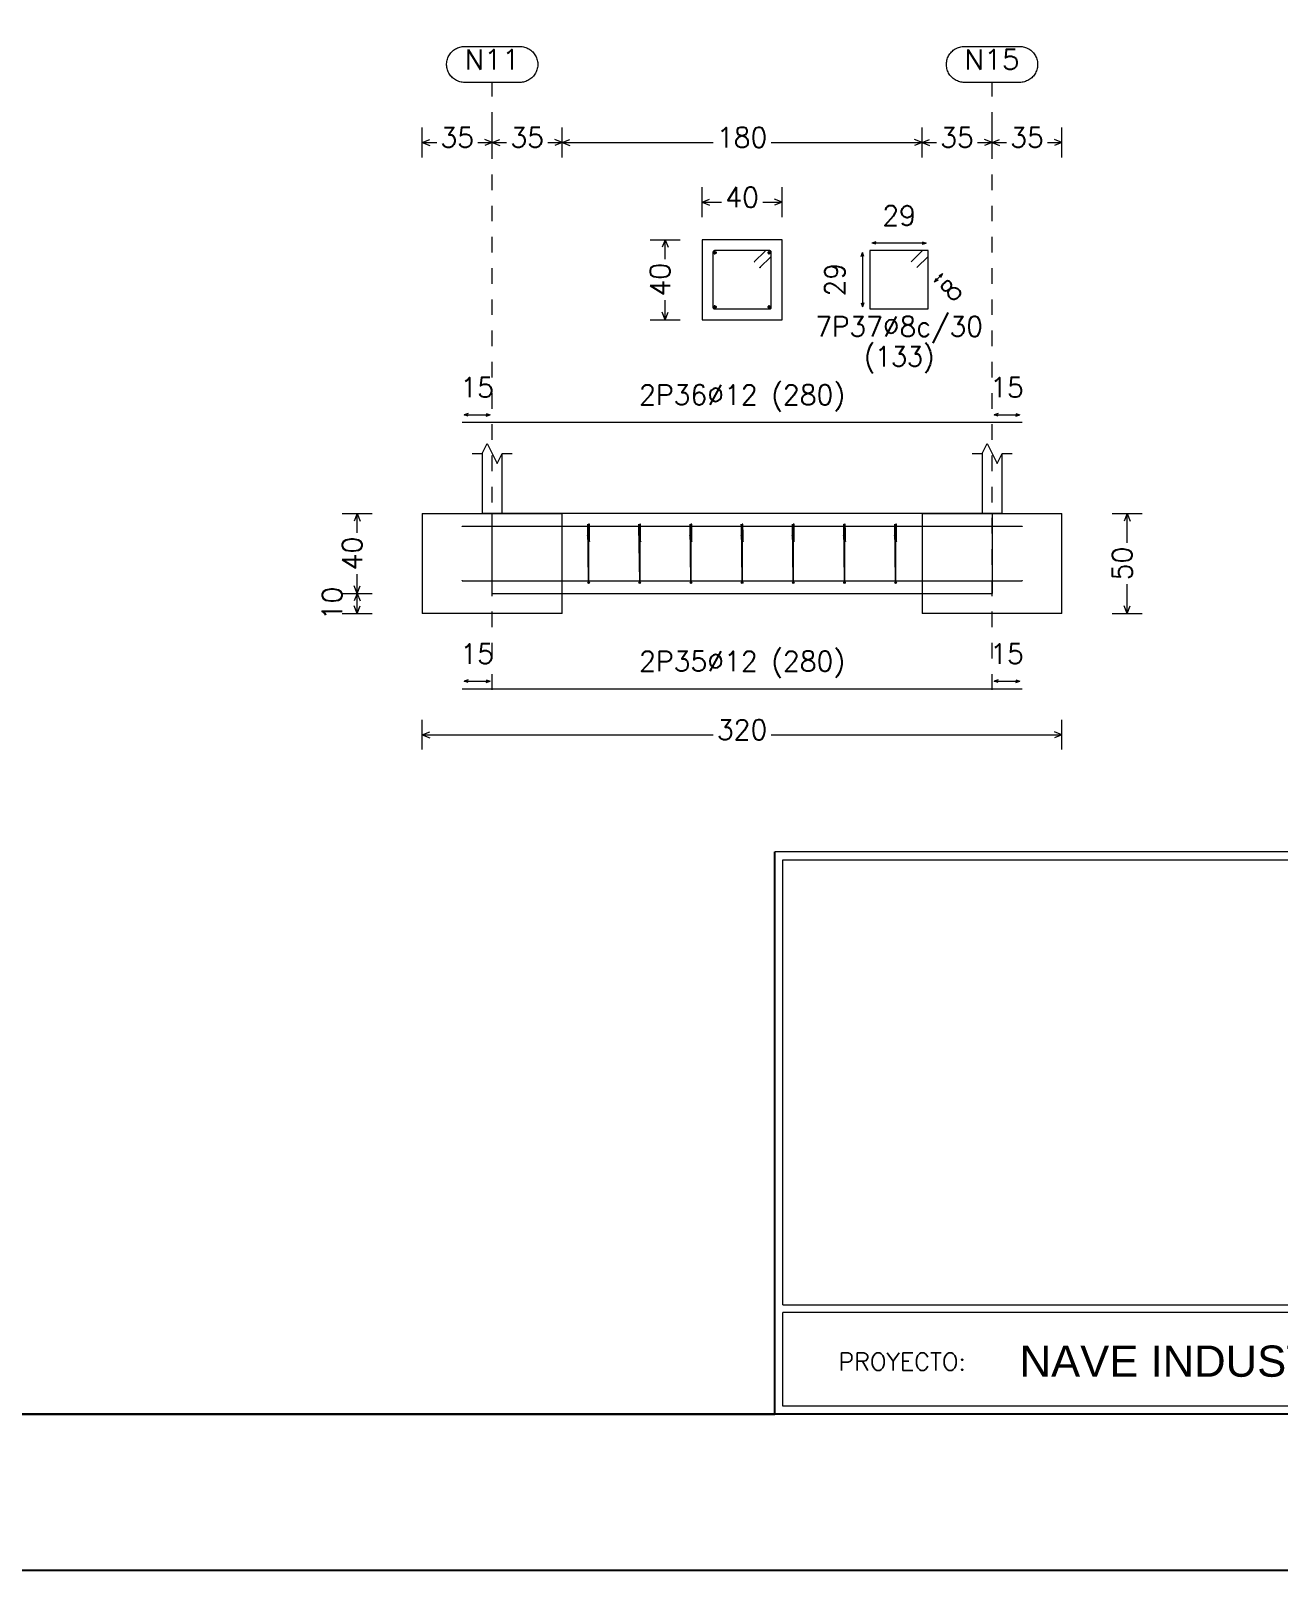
# Model space of a CAD drawing. Header units: inches. Extents: x 72863 to 72995, y 49095 to 49225.
# Drawn here: x 72925.27 to 72933.26, y 49127.89 to 49137.75 of the extents above; entities that cross this region are included whole.
import ezdxf
from ezdxf.enums import TextEntityAlignment as Align

# ---------------------------------------------------------------- set-up
doc = ezdxf.new("R2010")
doc.units = ezdxf.units.IN
doc.linetypes.add('CYPE_PUNTO', pattern=[0.075, 0, -0.075])
doc.layers.get('0').update_dxf_attribs({"lineweight": 15})
for name, color, linetype, lineweight in [('CIM_COTAS', 2, 'Continuous', 9), ('CIM_DIB_ARMADOS', 4, 'Continuous', 9), ('CIM_GEOMETRIA', 2, 'Continuous', 9), ('CIM_TXT_ARMADOS', 3, 'Continuous', 9)]:
    doc.layers.add(name, color=color, linetype=linetype, lineweight=lineweight)
doc.layers.add('VG', color=7, linetype='Continuous')
doc.styles.add('CYPETXT', font='romans__.ttf', dxfattribs={"height": 0.2})
doc.styles.get("Standard").update_dxf_attribs({"font": 'arial.ttf'})

# ---------------------------------------------------------------- blocks, each defined once
blk = doc.blocks.new('PLANTILLA')
for p, q in [((72903.7103, 49199.6112), (72885.7103, 49199.6112)), ((72885.7103, 49199.6112), (72885.7103, 49196.0112)), ((72885.7603, 49196.7112), (72885.7603, 49199.5612)), ((72885.7603, 49199.5612), (72894.6103, 49199.5612)), ((72885.7603, 49196.7112), (72894.6103, 49196.7112)), ((72885.7603, 49196.0612), (72885.7603, 49196.6612)), ((72894.6103, 49196.6612), (72885.7603, 49196.6612)), ((72894.6103, 49196.0612), (72885.7603, 49196.0612)), ((72885.7103, 49196.0112), (72903.7103, 49196.0112))]:
    blk.add_line(p, q)
at = {"layer": 'VG'}
for p, q in [((72903.7103, 49196.0112), (72864.7103, 49196.0112)), ((72862.7103, 49195.0112), (72904.7103, 49195.0112))]:
    blk.add_line(p, q, dxfattribs=at)
blk.add_lwpolyline([(72903.7103, 49199.5612), (72903.7103, 49223.7112), (72864.7103, 49223.7112), (72864.7103, 49196.0112), (72885.7103, 49196.0112), (72885.7103, 49199.6112)], dxfattribs=at)
at = {"insert": (72887.2761, 49196.4502), "char_height": 0.2, "attachment_point": 1}
blk.add_mtext_dynamic_manual_height_columns('NAVE INDUSTRIAL DEDICADA A LA IMPRENTA', width=6.85352, gutter_width=1, heights=[0], dxfattribs=at)
at = {"insert": (72886.1169, 49196.403), "char_height": 0.112043, "attachment_point": 1}
blk.add_mtext('{\\Fsimplex8|c0;PROYECTO:}', dxfattribs=at)

msp = doc.modelspace()

# ---------------------------------------------------------------- hatches: boundary and pattern name
at = {"layer": 'CIM_DIB_ARMADOS'}
h = msp.add_hatch(color=256, dxfattribs=at)
edge = h.paths.add_edge_path()
edge.add_arc((72929.8991, 49136.2729), 0.00102, 0, 360)
h = msp.add_hatch(color=256, dxfattribs=at)
edge = h.paths.add_edge_path()
edge.add_arc((72929.9362, 49136.2357), 0.00102, 0, 360)
h = msp.add_hatch(color=256, dxfattribs=at)
edge = h.paths.add_edge_path()
edge.add_arc((72928.0297, 49134.5789), 0.00102, 0, 360)
h = msp.add_hatch(color=256, dxfattribs=at)
edge = h.paths.add_edge_path()
edge.add_arc((72928.8331, 49134.5193), 0.00102, 0, 360)
h = msp.add_hatch(color=256, dxfattribs=at)
edge = h.paths.add_edge_path()
edge.add_arc((72929.1607, 49134.5193), 0.00102, 0, 360)
h = msp.add_hatch(color=256, dxfattribs=at)
edge = h.paths.add_edge_path()
edge.add_arc((72929.4884, 49134.5193), 0.00102, 0, 360)
h = msp.add_hatch(color=256, dxfattribs=at)
edge = h.paths.add_edge_path()
edge.add_arc((72929.8161, 49134.5193), 0.00102, 0, 360)
h = msp.add_hatch(color=256, dxfattribs=at)
edge = h.paths.add_edge_path()
edge.add_arc((72930.1438, 49134.5193), 0.00102, 0, 360)
h = msp.add_hatch(color=256, dxfattribs=at)
edge = h.paths.add_edge_path()
edge.add_arc((72930.4715, 49134.5193), 0.00102, 0, 360)
h = msp.add_hatch(color=256, dxfattribs=at)
edge = h.paths.add_edge_path()
edge.add_arc((72930.7991, 49134.5193), 0.00102, 0, 360)
h = msp.add_hatch(color=256, dxfattribs=at)
edge = h.paths.add_edge_path()
edge.add_arc((72931.6137, 49134.5789), 0.00102, 0, 360)
h = msp.add_hatch(color=256, dxfattribs=at)
edge = h.paths.add_edge_path()
edge.add_arc((72928.8443, 49134.4821), 0.00102, 0, 360)
h = msp.add_hatch(color=256, dxfattribs=at)
edge = h.paths.add_edge_path()
edge.add_arc((72929.172, 49134.4821), 0.00102, 0, 360)
h = msp.add_hatch(color=256, dxfattribs=at)
edge = h.paths.add_edge_path()
edge.add_arc((72929.4997, 49134.4821), 0.00102, 0, 360)
h = msp.add_hatch(color=256, dxfattribs=at)
edge = h.paths.add_edge_path()
edge.add_arc((72929.8274, 49134.4821), 0.00102, 0, 360)
h = msp.add_hatch(color=256, dxfattribs=at)
edge = h.paths.add_edge_path()
edge.add_arc((72930.155, 49134.4821), 0.00102, 0, 360)
h = msp.add_hatch(color=256, dxfattribs=at)
edge = h.paths.add_edge_path()
edge.add_arc((72930.4827, 49134.4821), 0.00102, 0, 360)
h = msp.add_hatch(color=256, dxfattribs=at)
edge = h.paths.add_edge_path()
edge.add_arc((72930.8104, 49134.4821), 0.00102, 0, 360)
h = msp.add_hatch(color=256, dxfattribs=at)
edge = h.paths.add_edge_path()
edge.add_arc((72928.0297, 49134.2307), 0.00102, 0, 360)
h = msp.add_hatch(color=256, dxfattribs=at)
edge = h.paths.add_edge_path()
edge.add_arc((72931.6137, 49134.2307), 0.00102, 0, 360)

# ---------------------------------------------------------------- linework, layer by layer
at = {"layer": 'CIM_COTAS', "linetype": 'CYPE_PUNTO'}
for p, q in [((72928.2217, 49133.5325), (72928.2217, 49137.4221)), ((72931.4217, 49133.5325), (72931.4217, 49137.4221))]:
    msp.add_line(p, q, dxfattribs=at)
at = {"layer": 'CIM_COTAS'}
for p, q in [((72927.7737, 49136.9421), (72927.7737, 49137.1341)), ((72927.7737, 49137.0381), (72927.8217, 49137.0573)), ((72928.2217, 49137.0381), (72928.1737, 49137.0573)), ((72928.2217, 49136.9421), (72928.2217, 49137.1341)), ((72928.2217, 49136.9421), (72928.2217, 49137.1341)), ((72928.2217, 49137.0381), (72928.2697, 49137.0573)), ((72928.6697, 49137.0381), (72928.6217, 49137.0573)), ((72928.6697, 49136.9421), (72928.6697, 49137.1341)), ((72928.6697, 49136.9421), (72928.6697, 49137.1341)), ((72928.6697, 49137.0381), (72928.7177, 49137.0573)), ((72930.9737, 49137.0381), (72930.9257, 49137.0573)), ((72930.9737, 49136.9421), (72930.9737, 49137.1341)), ((72930.9737, 49136.9421), (72930.9737, 49137.1341)), ((72930.9737, 49137.0381), (72931.0217, 49137.0573)), ((72931.4217, 49137.0381), (72931.3737, 49137.0573)), ((72931.4217, 49136.9421), (72931.4217, 49137.1341)), ((72931.4217, 49136.9421), (72931.4217, 49137.1341)), ((72931.4217, 49137.0381), (72931.4697, 49137.0573)), ((72931.8697, 49137.0381), (72931.8217, 49137.0573)), ((72931.8697, 49136.9421), (72931.8697, 49137.1341)), ((72927.7737, 49137.0381), (72927.8217, 49137.0189)), ((72927.7737, 49137.0381), (72927.8662, 49137.0381)), ((72928.1293, 49137.0381), (72928.2217, 49137.0381)), ((72928.2217, 49137.0381), (72928.1737, 49137.0189)), ((72928.2217, 49137.0381), (72928.2697, 49137.0189)), ((72928.2217, 49137.0381), (72928.3142, 49137.0381)), ((72928.5773, 49137.0381), (72928.6697, 49137.0381)), ((72928.6697, 49137.0381), (72928.6217, 49137.0189)), ((72928.6697, 49137.0381), (72928.7177, 49137.0189)), ((72928.6697, 49137.0381), (72929.6365, 49137.0381)), ((72930.007, 49137.0381), (72930.9737, 49137.0381)), ((72930.9737, 49137.0381), (72930.9257, 49137.0189)), ((72930.9737, 49137.0381), (72931.0217, 49137.0189)), ((72930.9737, 49137.0381), (72931.0662, 49137.0381)), ((72931.3293, 49137.0381), (72931.4217, 49137.0381)), ((72931.4217, 49137.0381), (72931.3737, 49137.0189)), ((72931.4217, 49137.0381), (72931.4697, 49137.0189)), ((72931.4217, 49137.0381), (72931.5142, 49137.0381)), ((72931.7773, 49137.0381), (72931.8697, 49137.0381)), ((72931.8697, 49137.0381), (72931.8217, 49137.0189)), ((72929.5657, 49136.5581), (72929.5657, 49136.7501)), ((72929.5657, 49136.6541), (72929.6137, 49136.6733)), ((72930.0777, 49136.6541), (72930.0297, 49136.6733)), ((72930.0777, 49136.5581), (72930.0777, 49136.7501)), ((72929.5657, 49136.6541), (72929.6137, 49136.6349)), ((72929.5657, 49136.6541), (72929.6902, 49136.6541)), ((72929.9533, 49136.6541), (72930.0777, 49136.6541)), ((72930.0777, 49136.6541), (72930.0297, 49136.6349)), ((72929.2321, 49136.4144), (72929.4241, 49136.4144)), ((72929.3281, 49136.4144), (72929.3089, 49136.3664)), ((72929.3281, 49136.4144), (72929.3473, 49136.3664)), ((72929.3281, 49136.2899), (72929.3281, 49136.4144)), ((72929.3281, 49135.9024), (72929.3281, 49136.0269)), ((72929.2321, 49135.9024), (72929.4241, 49135.9024)), ((72929.3281, 49135.9024), (72929.3089, 49135.9504)), ((72929.3281, 49135.9024), (72929.3473, 49135.9504)), ((72927.2611, 49134.6608), (72927.4531, 49134.6608)), ((72927.3571, 49134.6608), (72927.3379, 49134.6128)), ((72927.3571, 49134.6608), (72927.3763, 49134.6128)), ((72927.3571, 49134.5363), (72927.3571, 49134.6608)), ((72932.1904, 49134.6608), (72932.3824, 49134.6608)), ((72932.2864, 49134.6608), (72932.2672, 49134.6128)), ((72932.2864, 49134.6608), (72932.3056, 49134.6128)), ((72932.2864, 49134.4723), (72932.2864, 49134.6608)), ((72927.3571, 49134.1488), (72927.3379, 49134.1968)), ((72927.3571, 49134.1488), (72927.3571, 49134.2733)), ((72927.3571, 49134.1488), (72927.3763, 49134.1968)), ((72932.2864, 49134.0208), (72932.2864, 49134.2093)), ((72927.2611, 49134.1488), (72927.4531, 49134.1488)), ((72927.2611, 49134.1488), (72927.4531, 49134.1488)), ((72927.3571, 49134.1488), (72927.3379, 49134.1008)), ((72927.3571, 49134.1488), (72927.3763, 49134.1008)), ((72927.3571, 49134.0208), (72927.3571, 49134.1488)), ((72927.2611, 49134.0208), (72927.4531, 49134.0208)), ((72927.3571, 49134.0208), (72927.3379, 49134.0688)), ((72927.3571, 49134.0208), (72927.3763, 49134.0688)), ((72932.1904, 49134.0208), (72932.3824, 49134.0208)), ((72932.2864, 49134.0208), (72932.2672, 49134.0688)), ((72932.2864, 49134.0208), (72932.3056, 49134.0688)), ((72927.7737, 49133.1485), (72927.7737, 49133.3405)), ((72931.8697, 49133.1485), (72931.8697, 49133.3405)), ((72927.7737, 49133.2445), (72927.8217, 49133.2637)), ((72927.7737, 49133.2445), (72927.8217, 49133.2253)), ((72927.7737, 49133.2445), (72929.6365, 49133.2445)), ((72930.007, 49133.2445), (72931.8697, 49133.2445)), ((72931.8697, 49133.2445), (72931.8217, 49133.2637)), ((72931.8697, 49133.2445), (72931.8217, 49133.2253))]:
    msp.add_line(p, q, dxfattribs=at)
for points in [[(72928.3984, 49137.6525), (72928.4061, 49137.6522), (72928.4137, 49137.6514), (72928.4213, 49137.6501), (72928.4288, 49137.6484), (72928.4362, 49137.6461), (72928.4434, 49137.6433), (72928.4503, 49137.6401), (72928.4571, 49137.6364), (72928.4636, 49137.6322), (72928.4698, 49137.6277), (72928.4757, 49137.6227), (72928.4812, 49137.6173), (72928.4864, 49137.6116), (72928.4911, 49137.6056), (72928.4955, 49137.5992), (72928.4994, 49137.5926), (72928.5029, 49137.5857), (72928.5059, 49137.5787), (72928.5084, 49137.5714), (72928.5104, 49137.564), (72928.512, 49137.5564), (72928.513, 49137.5488), (72928.5135, 49137.5411), (72928.5135, 49137.5334), (72928.513, 49137.5257), (72928.512, 49137.5181), (72928.5104, 49137.5106), (72928.5084, 49137.5031), (72928.5059, 49137.4959), (72928.5029, 49137.4888), (72928.4994, 49137.4819), (72928.4955, 49137.4753), (72928.4911, 49137.4689), (72928.4864, 49137.4629), (72928.4812, 49137.4572), (72928.4757, 49137.4518), (72928.4698, 49137.4468), (72928.4636, 49137.4423), (72928.4571, 49137.4381), (72928.4503, 49137.4344), (72928.4434, 49137.4312), (72928.4362, 49137.4284), (72928.4288, 49137.4262), (72928.4213, 49137.4244), (72928.4137, 49137.4231), (72928.4061, 49137.4223), (72928.3984, 49137.4221), (72928.0451, 49137.4221), (72928.0374, 49137.4223), (72928.0297, 49137.4231), (72928.0222, 49137.4244), (72928.0147, 49137.4262), (72928.0073, 49137.4284), (72928.0001, 49137.4312), (72927.9931, 49137.4344), (72927.9864, 49137.4381), (72927.9799, 49137.4423), (72927.9737, 49137.4468), (72927.9678, 49137.4518), (72927.9623, 49137.4572), (72927.9571, 49137.4629), (72927.9524, 49137.4689), (72927.948, 49137.4753), (72927.9441, 49137.4819), (72927.9406, 49137.4888), (72927.9376, 49137.4959), (72927.9351, 49137.5031), (72927.933, 49137.5106), (72927.9315, 49137.5181), (72927.9305, 49137.5257), (72927.93, 49137.5334), (72927.93, 49137.5411), (72927.9305, 49137.5488), (72927.9315, 49137.5564), (72927.933, 49137.564), (72927.9351, 49137.5714), (72927.9376, 49137.5787), (72927.9406, 49137.5857), (72927.9441, 49137.5926), (72927.948, 49137.5992), (72927.9524, 49137.6056), (72927.9571, 49137.6116), (72927.9623, 49137.6173), (72927.9678, 49137.6227), (72927.9737, 49137.6277), (72927.9799, 49137.6322), (72927.9864, 49137.6364), (72927.9931, 49137.6401), (72928.0001, 49137.6433), (72928.0073, 49137.6461), (72928.0147, 49137.6484), (72928.0222, 49137.6501), (72928.0297, 49137.6514), (72928.0374, 49137.6522), (72928.0451, 49137.6525), (72928.3984, 49137.6525)], [(72931.5984, 49137.6525), (72931.6061, 49137.6522), (72931.6137, 49137.6514), (72931.6213, 49137.6501), (72931.6288, 49137.6484), (72931.6362, 49137.6461), (72931.6434, 49137.6433), (72931.6503, 49137.6401), (72931.6571, 49137.6364), (72931.6636, 49137.6322), (72931.6698, 49137.6277), (72931.6757, 49137.6227), (72931.6812, 49137.6173), (72931.6864, 49137.6116), (72931.6911, 49137.6056), (72931.6955, 49137.5992), (72931.6994, 49137.5926), (72931.7029, 49137.5857), (72931.7059, 49137.5787), (72931.7084, 49137.5714), (72931.7104, 49137.564), (72931.712, 49137.5564), (72931.713, 49137.5488), (72931.7135, 49137.5411), (72931.7135, 49137.5334), (72931.713, 49137.5257), (72931.712, 49137.5181), (72931.7104, 49137.5106), (72931.7084, 49137.5031), (72931.7059, 49137.4959), (72931.7029, 49137.4888), (72931.6994, 49137.4819), (72931.6955, 49137.4753), (72931.6911, 49137.4689), (72931.6864, 49137.4629), (72931.6812, 49137.4572), (72931.6757, 49137.4518), (72931.6698, 49137.4468), (72931.6636, 49137.4423), (72931.6571, 49137.4381), (72931.6503, 49137.4344), (72931.6434, 49137.4312), (72931.6362, 49137.4284), (72931.6288, 49137.4262), (72931.6213, 49137.4244), (72931.6137, 49137.4231), (72931.6061, 49137.4223), (72931.5984, 49137.4221), (72931.2451, 49137.4221), (72931.2374, 49137.4223), (72931.2297, 49137.4231), (72931.2222, 49137.4244), (72931.2147, 49137.4262), (72931.2073, 49137.4284), (72931.2001, 49137.4312), (72931.1931, 49137.4344), (72931.1864, 49137.4381), (72931.1799, 49137.4423), (72931.1737, 49137.4468), (72931.1678, 49137.4518), (72931.1623, 49137.4572), (72931.1571, 49137.4629), (72931.1524, 49137.4689), (72931.148, 49137.4753), (72931.1441, 49137.4819), (72931.1406, 49137.4888), (72931.1376, 49137.4959), (72931.1351, 49137.5031), (72931.133, 49137.5106), (72931.1315, 49137.5181), (72931.1305, 49137.5257), (72931.13, 49137.5334), (72931.13, 49137.5411), (72931.1305, 49137.5488), (72931.1315, 49137.5564), (72931.133, 49137.564), (72931.1351, 49137.5714), (72931.1376, 49137.5787), (72931.1406, 49137.5857), (72931.1441, 49137.5926), (72931.148, 49137.5992), (72931.1524, 49137.6056), (72931.1571, 49137.6116), (72931.1623, 49137.6173), (72931.1678, 49137.6227), (72931.1737, 49137.6277), (72931.1799, 49137.6322), (72931.1864, 49137.6364), (72931.1931, 49137.6401), (72931.2001, 49137.6433), (72931.2073, 49137.6461), (72931.2147, 49137.6484), (72931.2222, 49137.6501), (72931.2297, 49137.6514), (72931.2374, 49137.6522), (72931.2451, 49137.6525), (72931.5984, 49137.6525)]]:
    msp.add_lwpolyline(points, close=True, dxfattribs=at)
at = {"layer": 'CIM_DIB_ARMADOS'}
for p, q in [((72929.6361, 49136.3325), (72929.6592, 49136.3325)), ((72929.6477, 49136.3209), (72929.6477, 49136.344)), ((72929.9843, 49136.3325), (72930.0073, 49136.3325)), ((72929.9958, 49136.3209), (72929.9958, 49136.344)), ((72929.6361, 49135.9843), (72929.6592, 49135.9843)), ((72929.6477, 49135.9728), (72929.6477, 49135.9958)), ((72929.9843, 49135.9843), (72930.0073, 49135.9843)), ((72929.9958, 49135.9728), (72929.9958, 49135.9958))]:
    msp.add_line(p, q, dxfattribs=at)
for points in [[(72929.9362, 49136.2357), (72930.0056, 49136.3051), (72930.0078, 49136.3085), (72930.0086, 49136.3124), (72930.0086, 49136.335), (72930.0072, 49136.3401), (72930.0035, 49136.3439), (72929.9984, 49136.3453), (72929.6451, 49136.3453), (72929.64, 49136.3439), (72929.6362, 49136.3401), (72929.6349, 49136.335), (72929.6349, 49135.9817), (72929.6362, 49135.9766), (72929.64, 49135.9729), (72929.6451, 49135.9715), (72929.9984, 49135.9715), (72930.0035, 49135.9729), (72930.0072, 49135.9766), (72930.0086, 49135.9817), (72930.0086, 49136.335), (72930.0072, 49136.3401), (72930.0035, 49136.3439), (72929.9984, 49136.3453), (72929.9757, 49136.3453), (72929.9718, 49136.3445), (72929.9685, 49136.3423), (72929.8991, 49136.2729)], [(72930.9413, 49136.2357), (72931.0137, 49136.3081), (72931.0137, 49136.3453), (72930.64, 49136.3453), (72930.64, 49135.9715), (72931.0137, 49135.9715), (72931.0137, 49136.3453), (72930.9766, 49136.3453), (72930.9042, 49136.2729)], [(72928.0297, 49135.2451), (72928.2217, 49135.2451), (72931.4217, 49135.2451), (72931.6137, 49135.2451)], [(72928.8443, 49134.4821), (72928.8443, 49134.5515), (72928.8443, 49134.5549), (72928.8443, 49134.5588), (72928.844, 49134.5814), (72928.8439, 49134.5865), (72928.8438, 49134.5903), (72928.8437, 49134.5917), (72928.8388, 49134.5917), (72928.8388, 49134.5903), (72928.8387, 49134.5865), (72928.8387, 49134.5814), (72928.8387, 49134.2281), (72928.8387, 49134.223), (72928.8387, 49134.2193), (72928.8387, 49134.2179), (72928.8387, 49134.2193), (72928.8386, 49134.223), (72928.8386, 49134.2281), (72928.8337, 49134.5814), (72928.8336, 49134.5865), (72928.8335, 49134.5903), (72928.8334, 49134.5917), (72928.8331, 49134.5917), (72928.8331, 49134.5909), (72928.8331, 49134.5887), (72928.8331, 49134.5193)], [(72929.172, 49134.4821), (72929.172, 49134.5515), (72929.172, 49134.5549), (72929.1719, 49134.5588), (72929.1716, 49134.5814), (72929.1715, 49134.5865), (72929.1714, 49134.5903), (72929.1714, 49134.5917), (72929.1665, 49134.5917), (72929.1664, 49134.5903), (72929.1664, 49134.5865), (72929.1664, 49134.5814), (72929.1664, 49134.2281), (72929.1664, 49134.223), (72929.1664, 49134.2193), (72929.1664, 49134.2179), (72929.1664, 49134.2193), (72929.1663, 49134.223), (72929.1662, 49134.2281), (72929.1614, 49134.5814), (72929.1613, 49134.5865), (72929.1612, 49134.5903), (72929.1611, 49134.5917), (72929.1608, 49134.5917), (72929.1608, 49134.5909), (72929.1607, 49134.5887), (72929.1607, 49134.5193)], [(72929.4997, 49134.4821), (72929.4997, 49134.5515), (72929.4997, 49134.5549), (72929.4996, 49134.5588), (72929.4993, 49134.5814), (72929.4992, 49134.5865), (72929.4991, 49134.5903), (72929.499, 49134.5917), (72929.4942, 49134.5917), (72929.4941, 49134.5903), (72929.4941, 49134.5865), (72929.4941, 49134.5814), (72929.4941, 49134.2281), (72929.4941, 49134.223), (72929.4941, 49134.2193), (72929.4941, 49134.2179), (72929.494, 49134.2193), (72929.494, 49134.223), (72929.4939, 49134.2281), (72929.4891, 49134.5814), (72929.489, 49134.5865), (72929.4889, 49134.5903), (72929.4888, 49134.5917), (72929.4885, 49134.5917), (72929.4884, 49134.5909), (72929.4884, 49134.5887), (72929.4884, 49134.5193)], [(72929.8274, 49134.4821), (72929.8274, 49134.5515), (72929.8274, 49134.5549), (72929.8273, 49134.5588), (72929.827, 49134.5814), (72929.8269, 49134.5865), (72929.8268, 49134.5903), (72929.8267, 49134.5917), (72929.8219, 49134.5917), (72929.8218, 49134.5903), (72929.8218, 49134.5865), (72929.8217, 49134.5814), (72929.8217, 49134.2281), (72929.8217, 49134.223), (72929.8217, 49134.2193), (72929.8217, 49134.2179), (72929.8217, 49134.2193), (72929.8217, 49134.223), (72929.8216, 49134.2281), (72929.8168, 49134.5814), (72929.8167, 49134.5865), (72929.8166, 49134.5903), (72929.8165, 49134.5917), (72929.8162, 49134.5917), (72929.8161, 49134.5909), (72929.8161, 49134.5887), (72929.8161, 49134.5193)], [(72930.155, 49134.4821), (72930.155, 49134.5515), (72930.155, 49134.5549), (72930.155, 49134.5588), (72930.1547, 49134.5814), (72930.1546, 49134.5865), (72930.1545, 49134.5903), (72930.1544, 49134.5917), (72930.1496, 49134.5917), (72930.1495, 49134.5903), (72930.1494, 49134.5865), (72930.1494, 49134.5814), (72930.1494, 49134.2281), (72930.1494, 49134.223), (72930.1494, 49134.2193), (72930.1494, 49134.2179), (72930.1494, 49134.2193), (72930.1493, 49134.223), (72930.1493, 49134.2281), (72930.1444, 49134.5814), (72930.1443, 49134.5865), (72930.1442, 49134.5903), (72930.1442, 49134.5917), (72930.1438, 49134.5917), (72930.1438, 49134.5909), (72930.1438, 49134.5887), (72930.1438, 49134.5193)], [(72930.4827, 49134.4821), (72930.4827, 49134.5515), (72930.4827, 49134.5549), (72930.4827, 49134.5588), (72930.4824, 49134.5814), (72930.4823, 49134.5865), (72930.4822, 49134.5903), (72930.4821, 49134.5917), (72930.4772, 49134.5917), (72930.4772, 49134.5903), (72930.4771, 49134.5865), (72930.4771, 49134.5814), (72930.4771, 49134.2281), (72930.4771, 49134.223), (72930.4771, 49134.2193), (72930.4771, 49134.2179), (72930.4771, 49134.2193), (72930.477, 49134.223), (72930.477, 49134.2281), (72930.4721, 49134.5814), (72930.472, 49134.5865), (72930.4719, 49134.5903), (72930.4718, 49134.5917), (72930.4715, 49134.5917), (72930.4715, 49134.5909), (72930.4715, 49134.5887), (72930.4715, 49134.5193)], [(72930.8104, 49134.4821), (72930.8104, 49134.5515), (72930.8104, 49134.5549), (72930.8103, 49134.5588), (72930.81, 49134.5814), (72930.8099, 49134.5865), (72930.8098, 49134.5903), (72930.8098, 49134.5917), (72930.8049, 49134.5917), (72930.8048, 49134.5903), (72930.8048, 49134.5865), (72930.8048, 49134.5814), (72930.8048, 49134.2281), (72930.8048, 49134.223), (72930.8048, 49134.2193), (72930.8048, 49134.2179), (72930.8048, 49134.2193), (72930.8047, 49134.223), (72930.8046, 49134.2281), (72930.7998, 49134.5814), (72930.7997, 49134.5865), (72930.7996, 49134.5903), (72930.7995, 49134.5917), (72930.7992, 49134.5917), (72930.7992, 49134.5909), (72930.7991, 49134.5887), (72930.7991, 49134.5193)], [(72928.0297, 49134.5789), (72928.2217, 49134.5789), (72931.4217, 49134.5789), (72931.6137, 49134.5789)], [(72928.0297, 49134.2307), (72928.2217, 49134.2307), (72931.4217, 49134.2307), (72931.6137, 49134.2307)], [(72928.0297, 49133.5389), (72928.2217, 49133.5389), (72931.4217, 49133.5389), (72931.6137, 49133.5389)]]:
    msp.add_lwpolyline(points, dxfattribs=at)
for centre, radius in [((72929.6477, 49136.3325), 0.00768), ((72929.8991, 49136.2729), 0.00102), ((72929.9958, 49136.3325), 0.00768), ((72929.9362, 49136.2357), 0.00102), ((72929.6477, 49135.9843), 0.00768), ((72929.9958, 49135.9843), 0.00768), ((72928.0297, 49134.5789), 0.00102), ((72928.8331, 49134.5193), 0.00102), ((72929.1607, 49134.5193), 0.00102), ((72929.4884, 49134.5193), 0.00102), ((72929.8161, 49134.5193), 0.00102), ((72930.1438, 49134.5193), 0.00102), ((72930.4715, 49134.5193), 0.00102), ((72930.7991, 49134.5193), 0.00102), ((72931.6137, 49134.5789), 0.00102), ((72928.8443, 49134.4821), 0.00102), ((72929.172, 49134.4821), 0.00102), ((72929.4997, 49134.4821), 0.00102), ((72929.8274, 49134.4821), 0.00102), ((72930.155, 49134.4821), 0.00102), ((72930.4827, 49134.4821), 0.00102), ((72930.8104, 49134.4821), 0.00102), ((72928.0297, 49134.2307), 0.00102), ((72928.8387, 49134.2179), 0.00512), ((72929.1664, 49134.2179), 0.00512), ((72929.4941, 49134.2179), 0.00512), ((72929.8217, 49134.2179), 0.00512), ((72930.1494, 49134.2179), 0.00512), ((72930.4771, 49134.2179), 0.00512), ((72930.8048, 49134.2179), 0.00512), ((72931.6137, 49134.2307), 0.00102)]:
    msp.add_circle(centre, radius, dxfattribs=at)
at = {"layer": 'CIM_GEOMETRIA'}
for p, q in [((72928.1577, 49135.0448), (72928.1577, 49134.6608)), ((72928.2857, 49134.6608), (72928.2857, 49135.0448)), ((72931.3577, 49135.0448), (72931.3577, 49134.6608)), ((72931.4857, 49134.6608), (72931.4857, 49135.0448)), ((72927.7737, 49134.6608), (72928.6697, 49134.6608)), ((72927.7737, 49134.6608), (72927.7737, 49134.0208)), ((72928.2857, 49134.6608), (72928.1577, 49134.6608)), ((72928.2217, 49134.1488), (72928.2217, 49134.6608)), ((72931.4217, 49134.6608), (72928.2217, 49134.6608)), ((72928.6697, 49134.0208), (72928.6697, 49134.6608)), ((72930.9737, 49134.6608), (72931.8697, 49134.6608)), ((72930.9737, 49134.6608), (72930.9737, 49134.0208)), ((72931.4857, 49134.6608), (72931.3577, 49134.6608)), ((72931.4217, 49134.6608), (72931.4217, 49134.1488)), ((72931.8697, 49134.0208), (72931.8697, 49134.6608)), ((72928.2217, 49134.1488), (72931.4217, 49134.1488)), ((72928.6697, 49134.0208), (72927.7737, 49134.0208)), ((72931.8697, 49134.0208), (72930.9737, 49134.0208))]:
    msp.add_line(p, q, dxfattribs=at)
msp.add_lwpolyline([(72929.5657, 49136.4144), (72929.5657, 49135.9024), (72930.0777, 49135.9024), (72930.0777, 49136.4144), (72929.5657, 49136.4144)], close=True, dxfattribs=at)
for points in [[(72928.0937, 49135.0448), (72928.1577, 49135.0448), (72928.1897, 49135.1088), (72928.2537, 49134.9808), (72928.2857, 49135.0448), (72928.3497, 49135.0448)], [(72931.2937, 49135.0448), (72931.3577, 49135.0448), (72931.3897, 49135.1088), (72931.4537, 49134.9808), (72931.4857, 49135.0448), (72931.5497, 49135.0448)]]:
    msp.add_lwpolyline(points, dxfattribs=at)
at = {"layer": 'CIM_TXT_ARMADOS'}
for p, q in [((72930.6785, 49136.4013), (72930.6529, 49136.3933)), ((72930.6785, 49136.3853), (72930.6529, 49136.3933)), ((72931.0008, 49136.3933), (72930.6529, 49136.3933)), ((72930.9752, 49136.4013), (72931.0008, 49136.3933)), ((72930.9752, 49136.3853), (72931.0008, 49136.3933)), ((72930.584, 49136.3067), (72930.592, 49136.3323)), ((72930.6, 49136.3067), (72930.592, 49136.3323)), ((72930.592, 49136.3323), (72930.592, 49135.9844)), ((72931.0523, 49136.1431), (72931.1064, 49136.1972)), ((72931.0647, 49136.1668), (72931.0523, 49136.1431)), ((72931.0827, 49136.1847), (72931.1064, 49136.1972)), ((72931.094, 49136.1734), (72931.1064, 49136.1972)), ((72931.0761, 49136.1555), (72931.0523, 49136.1431)), ((72930.584, 49136.01), (72930.592, 49135.9844)), ((72930.6, 49136.01), (72930.592, 49135.9844)), ((72928.0683, 49135.3011), (72928.0427, 49135.2931)), ((72928.0683, 49135.2851), (72928.0427, 49135.2931)), ((72928.0427, 49135.2931), (72928.2088, 49135.2931)), ((72928.1832, 49135.3011), (72928.2088, 49135.2931)), ((72928.1832, 49135.2851), (72928.2088, 49135.2931)), ((72931.4603, 49135.3011), (72931.4347, 49135.2931)), ((72931.4603, 49135.2851), (72931.4347, 49135.2931)), ((72931.4347, 49135.2931), (72931.6008, 49135.2931)), ((72931.5752, 49135.3011), (72931.6008, 49135.2931)), ((72931.5752, 49135.2851), (72931.6008, 49135.2931)), ((72928.0683, 49133.5949), (72928.0427, 49133.5869)), ((72928.0683, 49133.5789), (72928.0427, 49133.5869)), ((72928.0427, 49133.5869), (72928.2088, 49133.5869)), ((72928.1832, 49133.5949), (72928.2088, 49133.5869)), ((72928.1832, 49133.5789), (72928.2088, 49133.5869)), ((72931.4603, 49133.5949), (72931.4347, 49133.5869)), ((72931.4603, 49133.5789), (72931.4347, 49133.5869)), ((72931.4347, 49133.5869), (72931.6008, 49133.5869)), ((72931.5752, 49133.5949), (72931.6008, 49133.5869)), ((72931.5752, 49133.5789), (72931.6008, 49133.5869))]:
    msp.add_line(p, q, dxfattribs=at)

# ---------------------------------------------------------------- block references
msp.add_blockref('PLANTILLA', (44.3219, -67.118))

# ---------------------------------------------------------------- texts
at = {"layer": 'CIM_COTAS', "style": 'CYPETXT'}
for s, width, p, p2 in [('N11', 0.924861, (72928.0451, 49137.5053), (72928.3984, 49137.5053)), ('N15', 0.924861, (72931.2451, 49137.5053), (72931.5984, 49137.5053)), ('35', 0.872087, (72927.8902, 49137.0061), (72928.1053, 49137.0061)), ('35', 0.872087, (72928.3382, 49137.0061), (72928.5533, 49137.0061)), ('180', 0.872087, (72929.6605, 49137.0061), (72929.983, 49137.0061)), ('35', 0.872087, (72931.0902, 49137.0061), (72931.3053, 49137.0061)), ('35', 0.872087, (72931.5382, 49137.0061), (72931.7533, 49137.0061)), ('40', 0.872087, (72929.7142, 49136.6221), (72929.9293, 49136.6221)), ('320', 0.872087, (72929.6605, 49133.2125), (72929.983, 49133.2125))]:
    msp.add_text(s, height=0.128, dxfattribs=dict(at, width=width)).set_placement(p, p2, align=Align.FIT)
at = {"layer": 'CIM_COTAS', "style": 'CYPETXT', "width": 0.872087}
for s, p, p2 in [('40', (72929.3601, 49136.0509), (72929.3601, 49136.2659)), ('40', (72927.3891, 49134.2973), (72927.3891, 49134.5123)), ('50', (72932.3184, 49134.2333), (72932.3184, 49134.4483)), ('10', (72927.2611, 49133.9773), (72927.2611, 49134.1923))]:
    msp.add_text(s, height=0.128, rotation=90, dxfattribs=at).set_placement(p, p2, align=Align.FIT)
at = {"layer": 'CIM_TXT_ARMADOS', "style": 'CYPETXT'}
for s, width, p, p2 in [('29', 0.872087, (72930.7193, 49136.5053), (72930.9344, 49136.5053)), ('7P37%%c8c/30', 0.870411, (72930.2902, 49135.7955), (72931.3635, 49135.7955)), ('(133)', 0.825691, (72930.6022, 49135.6035), (72931.0515, 49135.6035)), ('15', 0.872087, (72928.0182, 49135.4051), (72928.2333, 49135.4051)), ('2P36%%c12 (280)', 0.858421, (72929.1622, 49135.3571), (72930.4813, 49135.3571)), ('15', 0.872087, (72931.4102, 49135.4051), (72931.6253, 49135.4051)), ('15', 0.872087, (72928.0182, 49133.6989), (72928.2333, 49133.6989)), ('2P35%%c12 (280)', 0.858421, (72929.1622, 49133.6509), (72930.4813, 49133.6509)), ('15', 0.872087, (72931.4102, 49133.6989), (72931.6253, 49133.6989))]:
    msp.add_text(s, height=0.128, dxfattribs=dict(at, width=width)).set_placement(p, p2, align=Align.FIT)
at = {"layer": 'CIM_TXT_ARMADOS', "style": 'CYPETXT', "width": 0.872087}
for s, rotation, p, p2 in [('29', 90, (72930.48, 49136.0509), (72930.48, 49136.2659)), ('8', 45, (72931.1658, 49136.0076), (72931.2418, 49136.0837))]:
    msp.add_text(s, height=0.128, rotation=rotation, dxfattribs=at).set_placement(p, p2, align=Align.FIT)

doc.saveas('drawing.dxf')
